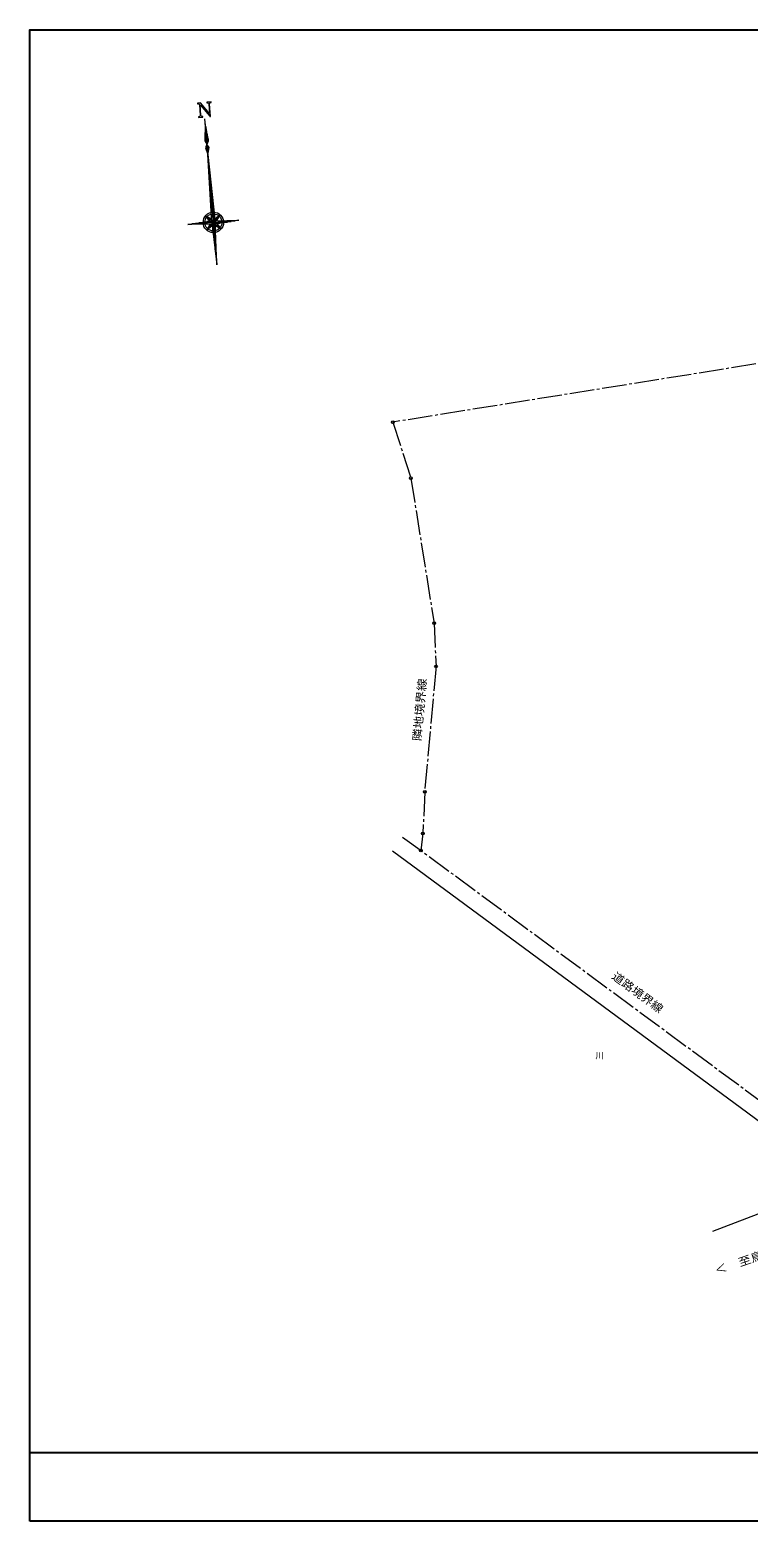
# Model space of a CAD drawing. Units: millimetres, scale not verified. Extents: x -328496 to -13092, y 212824 to 431428.
# Drawn here: x -328496 to -223221, y 212824 to 431428 of the extents above; entities that cross this region are included whole.
import ezdxf
from ezdxf.enums import TextEntityAlignment as Align

# ---------------------------------------------------------------- set-up
doc = ezdxf.new("R2010")
doc.units = ezdxf.units.MM
doc.header["$LTSCALE"] = 400
doc.linetypes.add('CHAIN2', pattern=[12, 9, -1, 1, -1])
doc.linetypes.add('DASHED1', pattern=[1.8, 1.2, -0.6])
for name, color, linetype, lineweight in [('0-0', 7, 'Continuous', 9), ('1-1', 4, 'Continuous', 9), ('F-0', 7, 'Continuous', 25)]:
    doc.layers.add(name, color=color, linetype=linetype, lineweight=lineweight)
doc.styles.add('ＭＳ ゴシック', font='')
doc.styles.get('ＭＳ ゴシック').set_extended_font_data('MS Gothic')

msp = doc.modelspace()

# ---------------------------------------------------------------- linework, layer by layer
at = {"layer": '0-0', "linetype": 'CHAIN2'}
for p, q in [((-269258.1, 344464.2), (-268966.3, 338128.8)), ((-268966.3, 338128.8), (-270625.2, 319744.2)), ((-273856.7, 313103.3), (-206785.2, 263624.4))]:
    msp.add_line(p, q, dxfattribs=at)
at = {"layer": '0-0', "color": 4}
for p, q in [((-275352.4, 311075.8), (-209578.4, 262554)), ((-228403, 255340.5), (-206785.2, 263624.4))]:
    msp.add_line(p, q, dxfattribs=at)
at = {"layer": '0-0', "linetype": 'CHAIN2'}
for points in [[(-136538.8, 396047.3), (-212634, 383966.6), (-275297.6, 373924)], [(-275297.6, 373924), (-272652, 365708.7), (-269258.1, 344464.2)], [(-270625.2, 319744.2), (-270882.8, 313624.6), (-271207.9, 311149.3)]]:
    msp.add_lwpolyline(points, dxfattribs=at)
at = {"layer": '0-0', "color": 3}
for centre in [(-275297.6, 373924), (-272652, 365708.7), (-269258.1, 344464.2), (-268966.3, 338128.8), (-270625.2, 319744.2), (-270882.8, 313624.6), (-271207.9, 311149.3)]:
    msp.add_circle(centre, 200, dxfattribs=at)
at = {"layer": '1-1'}
for p, q in [((-301596.4, 403200.9), (-302843.6, 418360.6)), ((-302717.2, 417281.4), (-302508.1, 414740.1)), ((-302649.1, 416910.8), (-302476.9, 414817.9)), ((-302581, 416540.1), (-302445.7, 414895.7)), ((-302512.8, 416169.5), (-302414.5, 414973.5)), ((-302444.7, 415798.8), (-302383.2, 415051.3)), ((-302376.6, 415428.2), (-302352, 415129.1)), ((-302495.8, 414590.6), (-302391.3, 413319.8)), ((-302452.3, 414518.9), (-302366.2, 413472.3)), ((-302416.3, 413167.3), (-301347.2, 403221.4)), ((-301845.6, 403180.4), (-302416.3, 413167.3)), ((-302408.8, 414447.2), (-302341.1, 413624.9)), ((-302365.3, 414375.5), (-302316, 413777.5)), ((-302321.7, 414303.9), (-302291, 413930.1)), ((-302278.2, 414232.2), (-302265.9, 414082.7)), ((-301562.1, 403241.4), (-302256, 411675.4)), ((-301527.8, 403281.8), (-302095.6, 410183.6)), ((-301493.5, 403322.3), (-301935.3, 408691.6)), ((-301459.2, 403362.7), (-301774.9, 407199.8)), ((-301424.9, 403403.2), (-301614.5, 405707.8)), ((-305333.8, 402893.5), (-297859, 403508.4)), ((-305333.8, 402893.5), (-301849.2, 403415.3)), ((-301817, 402948), (-305333.8, 402893.5)), ((-301636.8, 403235.2), (-304776.2, 402977)), ((-301677.3, 403269.5), (-304218.8, 403060.5)), ((-301717.8, 403303.8), (-303661.2, 403143.9)), ((-301758.2, 403338.2), (-303103.7, 403227.4)), ((-302740.5, 404171), (-301874.3, 403682.4)), ((-302095.6, 403378.4), (-302740.5, 404171)), ((-301596.4, 403200.9), (-302740.5, 404171)), ((-301862.4, 403475.7), (-302567.2, 404073.3)), ((-301596.4, 403200.9), (-302566.5, 402056.9)), ((-301798.7, 403372.5), (-302546.2, 403311)), ((-301860.6, 402947.4), (-302465.2, 402234.3)), ((-301865.4, 403527.4), (-302394, 403975.6)), ((-301910.4, 402946.6), (-302363.9, 402411.8)), ((-301960.2, 402945.8), (-302262.6, 402589.3)), ((-301868.4, 403579), (-302220.8, 403877.9)), ((-302010.1, 402945.1), (-302161.2, 402766.8)), ((-301871.3, 403630.7), (-302047.5, 403780.1)), ((-301839.1, 403406.7), (-301988.6, 403394.4)), ((-301845.6, 403180.4), (-301083.9, 396972)), ((-301802.2, 402958.3), (-301769.4, 402559.5)), ((-301767.9, 402998.7), (-301655.2, 401628.4)), ((-301733.6, 403039.1), (-301540.9, 400697)), ((-301699.3, 403079.6), (-301426.7, 399765.9)), ((-301665, 403120), (-301312.4, 398834.5)), ((-301630.7, 403160.5), (-301198.2, 397903.3)), ((-301596.4, 403200.9), (-300626.3, 404345)), ((-301596.4, 403200.9), (-301083.9, 396972)), ((-301596.4, 403200.9), (-300452.4, 402230.8)), ((-301556, 403166.6), (-298416.6, 403424.9)), ((-301515.5, 403132.3), (-298974.1, 403341.4)), ((-301475.1, 403098), (-299531.6, 403257.9)), ((-301390.6, 403443.6), (-301454.2, 404216.1)), ((-301434.6, 403063.7), (-300089.2, 403174.5)), ((-301394.2, 403029.5), (-300646.7, 403091)), ((-301372.3, 403453.9), (-297859, 403508.4)), ((-301353.7, 402995.2), (-301204.2, 403007.5)), ((-301083.9, 396972), (-301347.2, 403221.4)), ((-297859, 403508.4), (-301337.4, 402987.5)), ((-301335, 402930.1), (-300627.1, 402329.9)), ((-301332.9, 402879.1), (-300802, 402428.9)), ((-301332.2, 403454.5), (-300727.6, 404167.5)), ((-301330.7, 402828.1), (-300976.8, 402528)), ((-301328.5, 402777.1), (-301151.6, 402627.1)), ((-301282.4, 403455.3), (-300828.9, 403990)), ((-301232.6, 403456.1), (-300930.3, 403812.6)), ((-301182.7, 403456.8), (-301031.6, 403635.1))]:
    msp.add_line(p, q, dxfattribs=at)
at = {"layer": '1-1', "linetype": 'DASHED1'}
for q in [(-302443.3, 413494.7), (-303916.8, 403010), (-298588.8, 403448.4)]:
    msp.add_line((-301596.4, 403200.9), q, dxfattribs=at)
at = {"layer": '1-1'}
for points in [[(-302266.1, 420555.8), (-302151.6, 419164.6), (-302162.1, 419163.7), (-303498.2, 420725.1), (-303940.1, 420688.7), (-303932.4, 420595.2), (-303837.7, 420603), (-303755.7, 420603.9), (-303699, 420590.9), (-303670.3, 420531.5), (-303654.9, 420441.5), (-303528.9, 418910), (-303533.2, 418833.2), (-303559.5, 418766.3), (-303613.7, 418717.7), (-303680.9, 418697.4), (-303775.6, 418689.6), (-303767.9, 418596.1), (-303126.1, 418648.9), (-303133.8, 418742.4), (-303228.5, 418734.7), (-303311, 418739.6), (-303369.1, 418770.2), (-303405.7, 418828.9), (-303423.7, 418918.7), (-303548.7, 420438.5), (-303527.7, 420440.2), (-302117.9, 418755.4), (-302116, 418732), (-302010.8, 418740.7), (-302160.8, 420564.4), (-302157.7, 420655.9), (-302131.3, 420719.9), (-302077.5, 420742), (-301996.4, 420754.5), (-301901.7, 420762.3), (-301909.4, 420855.8), (-302551.2, 420803), (-302543.5, 420709.5), (-302448.8, 420717.3)], [(-302448.8, 420717.3), (-302366.8, 420718.1), (-302310.1, 420705.1), (-302281.4, 420645.7), (-302266.1, 420555.8)], [(-302416.4, 413167.2), (-302249.2, 414184.4), (-302539.4, 414662.2), (-302331.2, 415181), (-302785.3, 417652.1), (-302829.5, 415140)], [(-302829.5, 415140), (-302539.4, 414662.2), (-302747.5, 414143.4), (-302416.3, 413167.3)], [(-301785.2, 402688.4), (-302566.5, 402056.9), (-302059.9, 402944.3)], [(-301401, 403721.3), (-300626.3, 404345), (-301132.9, 403457.6)], [(-301097.2, 403023.5), (-300452.4, 402230.8), (-301326.4, 402726.1)]]:
    msp.add_lwpolyline(points, dxfattribs=at)
for radius in [1500, 1250]:
    msp.add_circle((-301596.4, 403200.9), radius, dxfattribs=at)
at = {"layer": 'F-0', "color": 134}
for p, q in [((-13092.5, 222824.4), (-328496.4, 222824.4)), ((-13092.5, 212824.4), (-328496.4, 212824.4))]:
    msp.add_line(p, q, dxfattribs=at)
msp.add_lwpolyline([(-328496.4, 212824.4), (-328496.4, 431428.2), (-13092.5, 431428.2)], dxfattribs=at)

# ---------------------------------------------------------------- texts
at = {"layer": '0-0', "style": 'ＭＳ ゴシック'}
for s, rotation, width, p in [('隣地境界線', 84.844, 1.15, (-270833.9, 327099.6)), ('道路境界線', 323.584, 1.1, (-243515.2, 292185.8)), ('＜\u3000至鳥栖市\u3000＞', 18.763, 1.15, (-227785.7, 248611))]:
    msp.add_text(s, height=1173, rotation=rotation, dxfattribs=dict(at, width=width)).set_placement(p, align=Align.BOTTOM_LEFT)
msp.add_text('川', height=879.8, dxfattribs=at).set_placement((-245611.7, 280373.9), align=Align.BOTTOM_LEFT)

doc.saveas('drawing.dxf')
